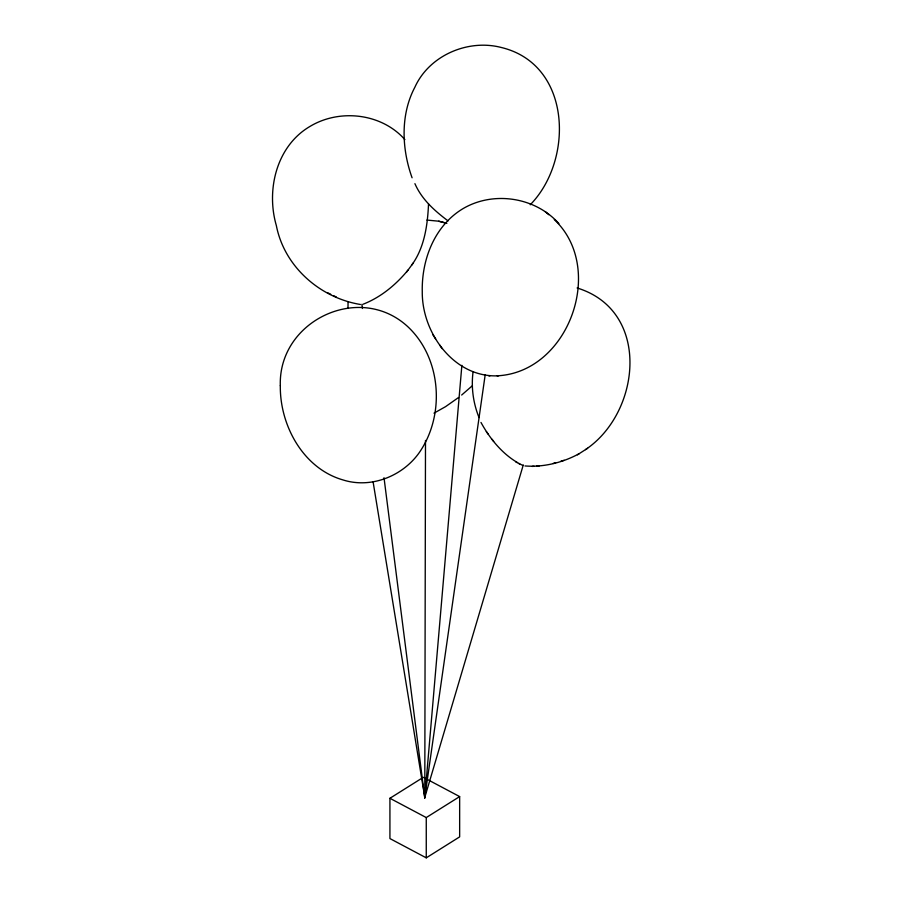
<?xml version="1.0" encoding="UTF-8"?>
<svg xmlns="http://www.w3.org/2000/svg" width="903" height="903" viewBox="0 0 903 903"><rect width="100%" height="100%" fill="white"/><g stroke="black" fill="none" stroke-linecap="round" stroke-linejoin="round"><path stroke-width="1.35" d="M425.494 440.438L424.782 798.083L384.012 477.721M428.53 203.875C427.604 225.028 424.523 247.738 411.61 265.222M348.073 301.737L347.982 308.442M473.014 372.273C471.073 387.613 473.274 403.269 479.041 417.592M424.726 798.094L461.873 365.343M485.182 374.824L424.794 797.405L373.063 481.649M424.861 797.18L523.288 464.921M363.164 304.198C380.784 297.347 396.135 284.614 408.032 270.076M406.519 272.119L413.303 262.931M530.242 204.767C574.003 160.079 571.712 64.497 501.436 47.52C468.036 38.75 429.162 55.388 414.827 87.32C400.243 114.85 401.733 149.085 412.084 177.789M472.021 386.01L461.67 395.029M458.577 397.489L445.54 406.666L433.993 413.156M585.516 449.615C640.859 412.581 651.469 310.756 577.107 287.967M524.97 465.948C543.606 467.415 562.953 462.596 579.263 453.622M577.423 454.819L587.593 448.272M389.927 798.286L423.315 777.314L459.65 796.593L459.65 836.878L426.261 857.85L389.927 838.571L389.927 798.286L426.261 817.565L459.65 796.593M553.054 463.487L555.672 462.742M560.898 461.219L564.161 460.282M497.124 375.817C568.856 372.487 606.173 268.304 554.284 219.564M536.529 466.106L539.238 465.914M532.183 466.422L534.045 466.298M489.911 375.908L488.816 375.84M498.625 375.795C454.322 378.131 421.814 333.049 422.265 291.658C421.554 259.522 434.603 225.49 463.228 208.514C493.693 190.714 535.389 197.136 558.878 223.594M426.916 220.072L438.7 221.201L444.028 222.567M360.41 304.48C319.944 297.821 284.276 266.611 276.341 225.536C265.979 189.98 276.465 146.117 309.876 126.488C339.63 108.473 381.63 113.225 404.894 139.626M444.174 222.635L446.725 223.301M438.7 221.201L446.624 223.255M522.814 465.417C504.484 456.715 490.555 439.953 480.983 422.446M327.337 292.606L330.735 294.276M333.579 295.676L336.367 297.064M515.647 461.76L517.329 462.742M518.92 463.657L519.846 464.198M448.046 220.885C434.67 210.851 421.701 199.36 414.917 183.659M545.288 211.652L548.776 214.722M486.311 431.6L488.263 434.208M492.056 439.287L493.67 441.443M432.909 334.776L435.63 338.907M439.75 345.104L442.075 348.626M361.9 304.311L362.43 308.499M426.261 817.565L426.261 857.85M280.314 385.716C279.783 425.279 303.137 468.443 342.914 479.911C370.693 488.771 401.948 476.502 418.789 453.295C445.303 415.865 441.827 358.615 407.908 326.784C359.687 281.962 278.18 320.678 280.314 385.716"/></g></svg>
